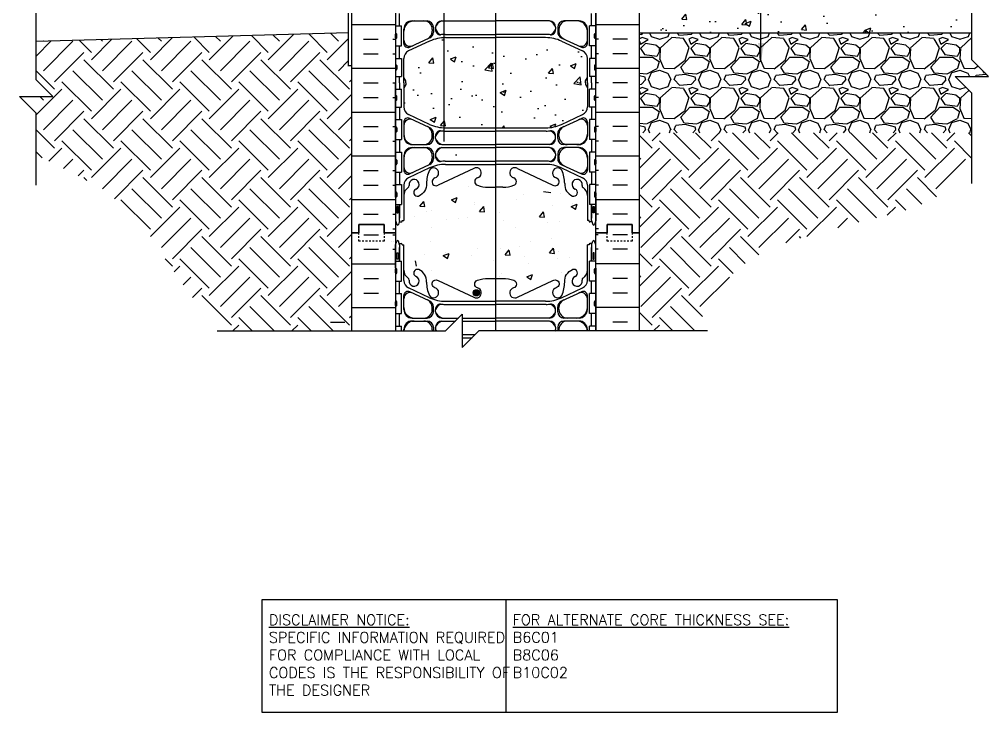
# Model space of a CAD drawing. Header units: inches. Extents: x 329.5 to 387.6, y 121.6 to 196.4.
# Drawn here: x 329.5 to 387.6, y 121.6 to 163.2 of the extents above; entities that cross this region are included whole.
import ezdxf

# ---------------------------------------------------------------- set-up
doc = ezdxf.new("R2010")
doc.units = ezdxf.units.IN
doc.header["$LTSCALE"] = 0.5
doc.header["$MEASUREMENT"] = 0
doc.linetypes.add('DASHED2', pattern=[0.375, 0.25, -0.125])
for name, color, linetype in [('HATCH', 12, 'Continuous'), ('line25', 2, 'Continuous'), ('LINE3', 3, 'Continuous'), ('LINE50', 5, 'Continuous'), ('LINE9', 9, 'Continuous'), ('TBK_LINE65', 3, 'Continuous'), ('TEXT', 4, 'Continuous'), ('Web_Edge', 9, 'Continuous')]:
    doc.layers.add(name, color=color, linetype=linetype)
doc.styles.add('DIM', font='romans.shx', dxfattribs={"width": 0.7})
doc.styles.get("Standard").update_dxf_attribs({"font": 'romans.shx', "height": 1.125})
doc.dimstyles.new('ext_12', dxfattribs={"dimscale": 12, "dimtxt": 0.09375, "dimasz": 0.09375, "dimexe": 0.09375, "dimexo": 0.0625, "dimgap": 0.0625, "dimtad": 1, "dimdec": 1, "dimzin": 3, "dimdsep": 46, "dimlunit": 4, "dimtxsty": 'DIM', "dimcen": 0.09, "dimdle": 0.09375, "dimclrt": 4, "dimadec": 0, "dimazin": 0, "dimtfac": 1, "dimtdec": 1, "dimtmove": 2, "dimatfit": 3, "dimfxl": 0, "dimfrac": 2, "dimtolj": 1, "dimtzin": 0, "dimarcsym": 0})

msp = doc.modelspace()

# ---------------------------------------------------------------- hatches: boundary and pattern name
at = {"layer": 'HATCH'}
h = msp.add_hatch(dxfattribs=at)
h.set_pattern_fill('INSUL', color=256, scale=7, style=0)
h.set_pattern_definition([(0, (-2574.151, -246.6145), (0, 2.625), []), (0, (-2574.151, -245.7395), (0, 2.625), [0.875, -0.875]), (0, (-2574.151, -244.8645), (0, 2.625), [0.875, -0.875])])
h.paths.add_polyline_path([(349.386, 150.395), (349.823, 150.395), (349.823, 150.895), (351.323, 150.895), (351.323, 150.395), (352.011, 150.395), (352.011, 168.395), (351.323, 168.395), (351.323, 168.895), (349.823, 168.895), (349.823, 168.395), (349.386, 168.395)])
h = msp.add_hatch(dxfattribs=at)
h.set_pattern_fill('INSUL', color=256, scale=7, style=0)
h.set_pattern_definition([(180, (3290.1722, -246.6145), (0, 2.625), []), (180, (3290.1722, -245.7395), (0, 2.625), [0.875, -0.875]), (180, (3290.1722, -244.8645), (0, 2.625), [0.875, -0.875])])
h.paths.add_polyline_path([(366.636, 150.395), (366.198, 150.395), (366.198, 150.895), (364.698, 150.895), (364.698, 150.395), (364.011, 150.395), (364.011, 168.395), (364.698, 168.395), (364.698, 168.895), (366.198, 168.895), (366.198, 168.395), (366.636, 168.395)])
h = msp.add_hatch(dxfattribs=at)
h.set_pattern_fill('AR-CONC', color=256, scale=0.5, style=0)
h.set_pattern_definition([(50, (211.8267, 21.5643), (3.5863, -0.31376), [0.375, -4.125]), (355, (211.8267, 21.5643), (-0.693757, 3.76096), [0.3, -3.3]), (100.4514, (212.1256, 21.5382), (2.892547, 3.4472), [0.3187, -3.50571]), (46.1842, (211.8267, 22.5643), (5.336205, -0.827595), [0.5625, -6.1875]), (96.6356, (212.2714, 22.4954), (4.67331, 4.87059), [0.47805, -5.25856]), (351.1842, (211.827, 22.5643), (4.67331, 4.87059), [0.45, -4.95]), (21, (212.3267, 22.3143), (2.984535, -2.013094), [0.375, -4.125]), (326, (212.3267, 22.3143), (1.216577, 3.62575), [0.3, -3.3]), (71.4514, (212.5754, 22.1466), (4.201113, 1.61265), [0.3187, -3.50571]), (37.5, (211.8267, 21.5643), (0.060799, 1.664469), [0, -3.26, 0, -3.35, 0, -3.3125]), (7.5, (211.8267, 21.5643), (1.315348, 1.972059), [0, -1.91, 0, -3.185, 0, -1.2625]), (327.5, (210.7117, 21.5643), (2.669112, -0.112774), [0, -1.25, 0, -3.9, 0, -5.175]), (317.5, (210.2117, 21.5643), (2.91593, 0.500525), [0, -1.625, 0, -2.59, 0, -3.675])])
h.paths.add_polyline_path([(386.564, 162.395), (386.564, 166.395), (366.636, 166.395), (366.636, 162.395)])
h = msp.add_hatch(dxfattribs=at)
h.set_pattern_fill('AR-CONC', color=256, scale=0.5, style=0)
h.set_pattern_definition([(50, (98.339, 2.1695), (3.5863, -0.31376), [0.375, -4.125]), (355, (98.339, 2.1695), (-0.693757, 3.76096), [0.3, -3.3]), (100.4514, (98.638, 2.1433), (2.892547, 3.447198), [0.3187, -3.50571]), (46.1842, (98.339, 3.1695), (5.336205, -0.827595), [0.5625, -6.1875]), (96.6356, (98.7837, 3.1005), (4.67331, 4.87059), [0.47805, -5.258565]), (351.1842, (98.339, 3.1695), (4.67331, 4.87059), [0.45, -4.95]), (21, (98.839, 2.9195), (2.984535, -2.013094), [0.375, -4.125]), (326, (98.839, 2.9195), (1.216577, 3.62575), [0.3, -3.3]), (71.4514, (99.0877, 2.7517), (4.201113, 1.612652), [0.3187, -3.50571]), (37.5, (98.339, 2.1695), (0.0607993, 1.664469), [0, -3.26, 0, -3.35, 0, -3.3125]), (7.5, (98.339, 2.1695), (1.315348, 1.972059), [0, -1.91, 0, -3.185, 0, -1.2625]), (327.5, (97.224, 2.1695), (2.669112, -0.1127744), [0, -1.25, 0, -3.9, 0, -5.175]), (317.5, (96.724, 2.1695), (2.91593, 0.500525), [0, -1.625, 0, -2.59, 0, -3.675])])
h.paths.add_polyline_path([(356.993, 162.833, -0.024118), (356.63, 162.851), (356.63, 159.469, -0.318899), (356.79, 159.412, -0.302182), (356.993, 159.491)])
h = msp.add_hatch(dxfattribs=at)
h.set_pattern_fill('AR-CONC', color=256, scale=0.5, style=0)
h.set_pattern_definition([(50, (65.689, -36.2002), (3.5863, -0.31376), [0.375, -4.125]), (355, (65.689, -36.2002), (-0.693757, 3.76096), [0.3, -3.3]), (100.4514, (65.9877, -36.2263), (2.892547, 3.447198), [0.3187, -3.50571]), (46.1842, (65.689, -35.2), (5.336205, -0.827595), [0.5625, -6.1875]), (96.6356, (66.1335, -35.269), (4.67331, 4.87059), [0.47805, -5.258565]), (351.1842, (65.689, -35.2), (4.67331, 4.87059), [0.45, -4.95]), (21, (66.189, -35.4502), (2.984535, -2.013094), [0.375, -4.125]), (326, (66.189, -35.4502), (1.216577, 3.62575), [0.3, -3.3]), (71.4514, (66.4376, -35.618), (4.201113, 1.612652), [0.3187, -3.50571]), (37.5, (65.6889, -36.2002), (0.0607993, 1.6644693), [0, -3.26, 0, -3.35, 0, -3.3125]), (7.5, (65.6889, -36.2002), (1.315348, 1.972059), [0, -1.91, 0, -3.185, 0, -1.2625]), (327.5, (64.5739, -36.2002), (2.669112, -0.1127744), [0, -1.25, 0, -3.9, 0, -5.175]), (317.5, (64.0739, -36.2002), (2.915931, 0.500525), [0, -1.625, 0, -2.59, 0, -3.675])])
h.paths.add_polyline_path([(361.011, 156.688, 0.109869), (361.964, 156.9), (363.223, 157.489, 0.291097), (363.511, 157.942), (363.511, 159.083), (363.391, 159.283), (363.391, 159.395), (363.391, 159.507), (363.511, 159.707), (363.511, 160.848, 0.291097), (363.223, 161.301), (361.964, 161.89, 0.109869), (361.011, 162.102), (358.011, 162.102), (355.011, 162.102, 0.109869), (354.057, 161.89), (352.799, 161.301, 0.291097), (352.511, 160.848), (352.511, 159.707), (352.631, 159.507), (352.631, 159.395), (352.631, 159.283), (352.511, 159.083), (352.511, 157.942, 0.291097), (352.799, 157.489), (354.057, 156.9, 0.109869), (355.011, 156.688), (358.011, 156.688)])
h = msp.add_hatch(dxfattribs=at)
h.set_pattern_fill('GRAVEL', color=256, scale=3, style=0)
h.set_pattern_definition([(228.0128, (213.98672, 24.56434), (-23.9999947, -27.00000402), [0.403608, -39.957264]), (184.9697, (213.71672, 24.26434), (36.000003155, 2.99997392), [0.692604, -68.567775]), (132.5104, (213.02672, 24.20434), (29.99997216, -33.00002602), [0.488364, -48.348096]), (267.2737, (211.85672, 23.45434), (2.99998805, 60.000000885), [0.630714, -62.440674]), (292.8337, (211.82672, 22.82434), (-15.00002972, 35.99998924), [0.618465, -61.22812]), (357.2737, (212.06672, 22.25434), (-60.000000885, 2.99998805), [0.630714, -62.440674]), (37.6942, (212.69672, 22.22434), (-39.000022037, -29.999971215), [0.834087, -82.574547]), (72.2553, (213.35672, 22.73434), (21.00003229, 65.999988694), [0.787464, -77.958963]), (121.4296, (213.59672, 23.48434), (-24.0000247, 38.99998511), [0.63285, -62.65222]), (175.2364, (213.26672, 24.02434), (33.00000284, -2.9999746), [0.722496, -35.40229]), (222.3974, (212.54672, 24.08434), (-36.000022053, -32.999976246), [0.934344, -92.500125]), (138.8141, (214.82672, 23.42434), (-21.00000884, 17.99999194), [0.318903, -31.571532]), (171.4692, (214.58672, 23.63434), (38.99999485, -6.00002373), [0.60671, -60.064533]), (225, (213.9867, 23.7243), (-3e-16, -3), [0.424263, -3.818376]), (203.1986, (213.77672, 24.08434), (14.9999992, 6.000004), [0.228474, -22.618845]), (291.8014, (213.5667, 23.99434), (-2.9999997, 9.0000008), [0.32311, -15.832386]), (30.9638, (213.6867, 23.69434), (8.9999941, 6.0000075), [0.524787, -16.96807]), (161.5651, (214.1367, 23.9643), (6.0000013, -2.9999952), [0.379473, -9.10736]), (16.3895, (211.82672, 23.99434), (30.0000066, 8.99997813), [0.5316, -52.628535]), (70.3462, (212.33672, 24.14434), (-11.99998574, -33.0000064), [0.445983, -44.152224]), (293.1986, (214.13672, 24.56434), (-6.000004, 14.9999992), [0.456945, -22.390374]), (343.6105, (214.31672, 24.14434), (-30.0000066, 8.99997813), [0.5316, -52.628535]), (339.444, (211.82672, 22.13434), (-15.00000553, 5.999988), [0.51264, -25.119372]), (294.7751, (212.30672, 21.95434), (-14.99997657, 33.00001027), [0.429534, -42.52393]), (66.8014, (214.16672, 21.56434), (6.000004, 14.9999992), [0.456945, -22.390374]), (17.354, (214.34672, 21.98434), (-39.00000606, -11.9999835), [0.502893, -49.786272]), (69.444, (212.69672, 21.56434), (-5.999988, -15.00000553), [0.25632, -25.375692]), (101.3099, (213.9867, 21.56434), (-2.9999929, 12.0000023), [0.15297, -15.144087]), (165.9638, (213.9567, 21.71434), (9.0000016, -2.9999942), [0.618465, -11.75085]), (186.009, (213.35672, 21.86434), (29.99999925, 2.99999795), [0.57315, -56.74177]), (303.6901, (213.6867, 23.4243), (-3.000004, 5.9999987), [0.432666, -10.383987]), (353.1572, (213.92672, 23.06434), (50.999998096, -6.000023994), [0.755382, -74.78269]), (60.9454, (214.67672, 22.97434), (-12.0000001, -21.00000115), [0.308868, -30.578022]), (90, (214.8267, 23.2443), (-3, 3), [0.18, -2.82]), (120.2564, (213.29672, 21.95434), (11.99998466, -21.00000737), [0.416772, -41.26056]), (48.0128, (213.08672, 22.31434), (23.9999947, 27.00000402), [0.807216, -39.553656]), (0, (213.6267, 22.9143), (3, 3), [0.78, -2.22]), (325.3048, (214.40672, 22.91434), (-29.99998278, 21.00002583), [0.474342, -46.959822]), (254.0546, (214.79672, 22.64434), (-2.9999997, -12.0000004), [0.436806, -21.403524]), (207.646, (214.67672, 22.22434), (-56.99998742, -30.00002314), [0.711195, -70.408422]), (175.4261, (214.04672, 21.89434), (-39.000001675, 2.999984403), [0.752397, -74.487222])])
h.paths.add_polyline_path([(386.564, 156.395), (386.564, 158.779), (385.564, 159.779), (387.564, 159.779), (386.564, 160.779), (386.564, 162.395), (366.636, 162.395), (366.636, 156.395)])
h = msp.add_hatch(dxfattribs=at)
h.set_pattern_fill('AR-CONC', color=256, scale=0.5, style=0)
h.set_pattern_definition([(50, (225.833, 21.4807), (3.5863, -0.31376), [0.375, -4.125]), (355, (225.833, 21.4807), (-0.69376, 3.76096), [0.3, -3.3]), (100.4514, (226.132, 21.4545), (2.89255, 3.4472), [0.3187, -3.50571]), (46.1842, (225.833, 22.4807), (5.3362, -0.8276), [0.5625, -6.1875]), (96.6356, (226.2777, 22.4117), (4.67331, 4.87059), [0.47805, -5.25856]), (351.1842, (225.833, 22.4807), (4.67331, 4.8706), [0.45, -4.95]), (21, (226.333, 22.2307), (2.984535, -2.013094), [0.375, -4.125]), (326, (226.333, 22.2307), (1.21658, 3.62575), [0.3, -3.3]), (71.4514, (226.5817, 22.063), (4.20111, 1.61265), [0.3187, -3.50571]), (37.5, (225.833, 21.4807), (0.060799, 1.664469), [0, -3.26, 0, -3.35, 0, -3.3125]), (7.5, (225.833, 21.4807), (1.315348, 1.972059), [0, -1.91, 0, -3.185, 0, -1.2625]), (327.5, (224.718, 21.4807), (2.669112, -0.112774), [0, -1.25, 0, -3.9, 0, -5.175]), (317.5, (224.218, 21.4807), (2.91593, 0.500525), [0, -1.625, 0, -2.59, 0, -3.675])])
h.paths.add_polyline_path([(356.312, 155.303), (355.35, 155.093, 0.897292), (355.4, 154.639), (356.312, 154.639)])
at = {"layer": 'LINE3'}
for points in [[(357.04, 146.795, 1), (356.665, 146.795, 1)], [(356.665, 146.795, 1), (357.04, 146.795, 1)]]:
    msp.add_hatch(color=256, dxfattribs=at).paths.add_polyline_path(points)

# ---------------------------------------------------------------- linework, layer by layer
at = {"layer": 'HATCH'}
for p, q in [((337.316, 160.776), (338.64, 162.1)), ((340.851, 161.218), (339.934, 162.136)), ((340.851, 160.776), (342.275, 162.2)), ((341.514, 161.881), (341.224, 162.171)), ((344.387, 161.218), (343.375, 162.23)), ((344.387, 160.776), (345.91, 162.3)), ((345.05, 161.881), (344.665, 162.265)), ((347.922, 161.218), (346.816, 162.324)), ((348.585, 161.881), (348.106, 162.36)), ((330.466, 160.997), (331.369, 161.9)), ((330.907, 161.881), (330.901, 161.888)), ((330.907, 160.113), (332.675, 161.881)), ((333.78, 161.218), (333.051, 161.947)), ((333.78, 160.776), (335.004, 162)), ((334.443, 161.881), (334.342, 161.982)), ((334.443, 160.113), (336.211, 161.881)), ((337.316, 161.218), (336.493, 162.041)), ((337.979, 161.881), (337.783, 162.076)), ((337.979, 160.113), (339.746, 161.881)), ((341.514, 160.113), (343.282, 161.881)), ((345.05, 160.113), (346.817, 161.881)), ((347.922, 160.776), (349.198, 162.052)), ((331.57, 159.45), (333.338, 161.218)), ((335.106, 159.45), (336.874, 161.218)), ((338.641, 159.45), (340.409, 161.218)), ((342.177, 159.45), (343.945, 161.218)), ((345.713, 159.45), (347.48, 161.218)), ((335.106, 159.008), (333.338, 160.776)), ((338.641, 159.008), (336.874, 160.776)), ((342.177, 159.008), (340.409, 160.776)), ((345.713, 159.008), (343.945, 160.776)), ((349.248, 159.008), (347.48, 160.776)), ((348.585, 160.113), (349.198, 160.726)), ((331.57, 159.008), (330.466, 160.113)), ((334.443, 158.345), (332.675, 160.113)), ((337.979, 158.345), (336.211, 160.113)), ((341.514, 158.345), (339.746, 160.113)), ((345.05, 158.345), (343.282, 160.113)), ((348.585, 158.345), (346.817, 160.113)), ((333.78, 157.682), (332.012, 159.45)), ((337.316, 157.682), (335.548, 159.45)), ((340.851, 157.682), (339.083, 159.45)), ((344.387, 157.682), (342.619, 159.45)), ((347.922, 157.682), (346.154, 159.45)), ((349.248, 159.45), (349.386, 159.588)), ((330.466, 157.462), (332.012, 159.008)), ((333.78, 157.24), (335.548, 159.008)), ((337.316, 157.24), (339.083, 159.008)), ((340.851, 157.24), (342.619, 159.008)), ((344.387, 157.24), (346.154, 159.008)), ((347.922, 157.24), (349.386, 158.704)), ((330.907, 158.345), (330.689, 158.564)), ((330.907, 156.578), (332.675, 158.345)), ((334.443, 156.578), (336.211, 158.345)), ((337.979, 156.578), (339.746, 158.345)), ((341.514, 156.578), (343.282, 158.345)), ((345.05, 156.578), (346.817, 158.345)), ((331.57, 155.915), (333.338, 157.682)), ((335.106, 155.915), (336.874, 157.682)), ((338.641, 155.915), (340.409, 157.682)), ((342.177, 155.915), (343.945, 157.682)), ((345.713, 155.915), (347.48, 157.682)), ((335.106, 155.473), (333.338, 157.24)), ((338.641, 155.473), (336.874, 157.24)), ((342.177, 155.473), (340.409, 157.24)), ((345.713, 155.473), (343.945, 157.24)), ((349.248, 155.473), (347.48, 157.24)), ((348.585, 156.578), (349.386, 157.378)), ((331.57, 155.473), (330.466, 156.577)), ((334.443, 154.81), (332.675, 156.578)), ((337.979, 154.81), (336.211, 156.578)), ((341.514, 154.81), (339.746, 156.578)), ((345.05, 154.81), (343.282, 156.578)), ((348.585, 154.81), (346.817, 156.578)), ((367.39, 155.915), (367.871, 156.395)), ((370.263, 154.81), (368.678, 156.395)), ((370.926, 155.473), (370.003, 156.395)), ((370.926, 155.915), (371.406, 156.395)), ((373.798, 154.81), (372.213, 156.395)), ((374.461, 155.473), (373.539, 156.395)), ((374.461, 155.915), (374.942, 156.395)), ((377.334, 154.81), (375.749, 156.395)), ((377.997, 155.473), (377.075, 156.395)), ((377.997, 155.915), (378.477, 156.395)), ((380.869, 154.81), (379.284, 156.395)), ((381.532, 155.473), (380.61, 156.395)), ((381.532, 155.915), (382.013, 156.395)), ((384.405, 154.81), (382.82, 156.395)), ((385.068, 155.473), (384.146, 156.395)), ((385.068, 155.915), (385.548, 156.395)), ((386.564, 156.186), (386.355, 156.395)), ((333.78, 154.147), (332.012, 155.915)), ((337.316, 154.147), (335.548, 155.915)), ((340.851, 154.147), (339.083, 155.915)), ((344.387, 154.147), (342.619, 155.915)), ((347.922, 154.147), (346.154, 155.915)), ((349.248, 155.915), (349.386, 156.052)), ((367.39, 155.473), (366.636, 156.227)), ((369.6, 154.147), (367.832, 155.915)), ((373.135, 154.147), (371.368, 155.915)), ((376.671, 154.147), (374.903, 155.915)), ((380.207, 154.147), (378.439, 155.915)), ((383.742, 154.147), (381.974, 155.915)), ((386.564, 154.86), (385.51, 155.915)), ((330.828, 154.889), (330.466, 155.251)), ((331.223, 154.683), (332.012, 155.473)), ((333.78, 153.705), (335.548, 155.473)), ((337.316, 153.705), (339.083, 155.473)), ((340.851, 153.705), (342.619, 155.473)), ((344.387, 153.705), (346.154, 155.473)), ((347.922, 153.705), (349.386, 155.168)), ((366.636, 154.276), (367.832, 155.473)), ((369.6, 153.705), (371.368, 155.473)), ((373.135, 153.705), (374.903, 155.473)), ((376.671, 153.705), (378.439, 155.473)), ((380.207, 153.705), (381.974, 155.473)), ((383.742, 153.705), (385.51, 155.473)), ((332.11, 154.244), (332.675, 154.81)), ((334.443, 153.042), (336.211, 154.81)), ((337.979, 153.042), (339.746, 154.81)), ((341.514, 153.042), (343.282, 154.81)), ((345.05, 153.042), (346.817, 154.81)), ((366.727, 154.81), (366.636, 154.901)), ((366.727, 153.042), (368.495, 154.81)), ((370.263, 153.042), (372.031, 154.81)), ((373.798, 153.042), (375.566, 154.81)), ((377.334, 153.042), (379.102, 154.81)), ((380.869, 153.042), (382.637, 154.81)), ((384.405, 153.042), (386.173, 154.81)), ((332.996, 153.805), (333.338, 154.147)), ((335.17, 152.443), (336.874, 154.147)), ((338.641, 152.379), (340.409, 154.147)), ((342.177, 152.379), (343.945, 154.147)), ((345.713, 152.379), (347.48, 154.147)), ((367.39, 152.379), (369.158, 154.147)), ((370.926, 152.379), (372.694, 154.147)), ((374.461, 152.379), (376.229, 154.147)), ((377.997, 152.379), (379.765, 154.147)), ((381.532, 152.379), (383.3, 154.147)), ((333.506, 153.537), (333.338, 153.705)), ((338.641, 151.937), (336.874, 153.705)), ((342.177, 151.937), (340.409, 153.705)), ((345.713, 151.937), (343.945, 153.705)), ((349.248, 151.937), (347.48, 153.705)), ((348.585, 153.042), (349.386, 153.842)), ((370.926, 151.937), (369.158, 153.705)), ((374.461, 151.937), (372.694, 153.705)), ((377.997, 151.937), (376.229, 153.705)), ((381.532, 151.937), (379.765, 153.705)), ((384.449, 152.556), (383.3, 153.705)), ((337.979, 151.274), (336.211, 153.042)), ((341.514, 151.274), (339.746, 153.042)), ((345.05, 151.274), (343.282, 153.042)), ((348.585, 151.274), (346.817, 153.042)), ((356.41, 153.149), (356.41, 153.149)), ((360.883, 152.874), (361.328, 152.805)), ((370.263, 151.274), (368.495, 153.042)), ((373.798, 151.274), (372.031, 153.042)), ((377.334, 151.274), (375.566, 153.042)), ((380.852, 151.292), (379.102, 153.042)), ((383.566, 152.113), (382.637, 153.042)), ((337.316, 150.611), (335.548, 152.379)), ((340.851, 150.611), (339.083, 152.379)), ((344.387, 150.611), (342.619, 152.379)), ((347.922, 150.611), (346.154, 152.379)), ((349.248, 152.379), (349.386, 152.517)), ((353.469, 151.99), (353.711, 152.277)), ((353.768, 151.964), (353.711, 152.277)), ((355.364, 152.372), (355.715, 152.506)), ((355.364, 152.372), (355.613, 152.204)), ((355.613, 152.204), (355.715, 152.506)), ((359.284, 152.384), (359.284, 152.384)), ((359.679, 152.704), (359.679, 152.704)), ((361.881, 152.759), (361.881, 152.759)), ((367.39, 151.937), (366.636, 152.692)), ((369.6, 150.611), (367.832, 152.379)), ((373.135, 150.611), (371.368, 152.379)), ((376.671, 150.611), (374.903, 152.379)), ((379.779, 151.039), (378.439, 152.379)), ((382.597, 151.756), (381.974, 152.379)), ((337.316, 150.169), (339.083, 151.937)), ((340.851, 150.169), (342.619, 151.937)), ((344.387, 150.169), (346.154, 151.937)), ((353.469, 151.99), (353.768, 151.964)), ((353.847, 151.703), (353.847, 151.703)), ((354.191, 151.712), (354.191, 151.712)), ((356.759, 152.064), (356.759, 152.064)), ((356.763, 152.204), (356.763, 152.204)), ((357.056, 151.676), (357.297, 151.964)), ((357.056, 151.676), (357.355, 151.65)), ((357.355, 151.65), (357.297, 151.964)), ((360.642, 151.363), (360.883, 151.65)), ((360.941, 151.336), (360.883, 151.65)), ((361.397, 152.006), (361.397, 152.006)), ((362.55, 151.971), (362.9, 152.106)), ((362.55, 151.971), (362.799, 151.804)), ((362.649, 152.171), (362.649, 152.171)), ((362.799, 151.803), (362.9, 152.106)), ((366.636, 150.741), (367.832, 151.937)), ((369.6, 150.169), (371.368, 151.937)), ((373.135, 150.169), (374.903, 151.937)), ((376.671, 150.169), (378.439, 151.937)), ((381.482, 151.444), (381.974, 151.937)), ((337.979, 149.506), (339.746, 151.274)), ((341.514, 149.506), (343.282, 151.274)), ((345.05, 149.506), (346.817, 151.274)), ((347.922, 150.169), (349.386, 151.633)), ((353.126, 151.357), (353.126, 151.357)), ((355.094, 151.177), (355.094, 151.177)), ((355.796, 151.244), (355.796, 151.244)), ((356.346, 151.341), (356.346, 151.341)), ((358.24, 151.591), (358.24, 151.591)), ((358.465, 151.131), (358.465, 151.131)), ((360.642, 151.363), (360.941, 151.337)), ((361.82, 151.095), (361.82, 151.095)), ((366.727, 151.274), (366.636, 151.366)), ((366.727, 149.506), (368.495, 151.274)), ((370.263, 149.506), (372.031, 151.274)), ((373.798, 149.506), (375.566, 151.274)), ((378.527, 150.699), (379.102, 151.274)), ((338.641, 148.844), (340.409, 150.611)), ((342.177, 148.844), (343.945, 150.611)), ((345.713, 148.844), (347.48, 150.611)), ((354.181, 150.685), (354.181, 150.685)), ((359.223, 150.72), (359.223, 150.72)), ((361.134, 151.018), (361.134, 151.018)), ((367.39, 148.844), (369.158, 150.611)), ((370.926, 148.844), (372.694, 150.611)), ((375.407, 149.789), (376.229, 150.611)), ((342.177, 148.402), (340.409, 150.169)), ((345.713, 148.402), (343.945, 150.169)), ((349.248, 148.402), (347.48, 150.169)), ((348.585, 149.506), (349.386, 150.307)), ((350.108, 150.281), (350.983, 150.281)), ((351.858, 150.281), (352.011, 150.281)), ((351.893, 149.9), (351.893, 149.9)), ((361.334, 150.029), (361.334, 150.029)), ((364.163, 150.281), (364.011, 150.281)), ((365.913, 150.281), (365.038, 150.281)), ((370.926, 148.402), (369.158, 150.169)), ((373.79, 149.072), (372.694, 150.169)), ((376.314, 150.084), (376.229, 150.169)), ((341.514, 147.739), (339.746, 149.506)), ((345.05, 147.739), (343.282, 149.506)), ((348.585, 147.739), (346.817, 149.506)), ((350.108, 149.406), (350.983, 149.406)), ((351.758, 149.848), (351.758, 149.848)), ((351.858, 149.406), (352.011, 149.406)), ((352.001, 149.894), (352.001, 149.894)), ((354.131, 149.878), (354.131, 149.878)), ((356.924, 149.448), (356.924, 149.448)), ((358.291, 149.465), (358.291, 149.465)), ((358.588, 149.077), (358.829, 149.365)), ((358.887, 149.051), (358.829, 149.364)), ((359.473, 149.551), (359.473, 149.551)), ((360.082, 149.864), (360.082, 149.864)), ((361.245, 149.187), (361.486, 149.475)), ((361.544, 149.161), (361.486, 149.475)), ((364.163, 149.406), (364.011, 149.406)), ((365.913, 149.406), (365.038, 149.406)), ((370.263, 147.739), (368.495, 149.506)), ((372.977, 148.561), (372.031, 149.506)), ((338.641, 148.402), (338.214, 148.829)), ((340.851, 147.076), (339.083, 148.844)), ((344.387, 147.076), (342.619, 148.844)), ((347.922, 147.076), (346.154, 148.844)), ((349.248, 148.844), (349.386, 148.981)), ((353.72, 149.065), (353.72, 149.065)), ((354.873, 149.03), (355.223, 149.164)), ((354.873, 149.03), (355.122, 148.862)), ((355.031, 149.199), (355.031, 149.199)), ((355.122, 148.862), (355.223, 149.164)), ((356.557, 149.05), (356.557, 149.05)), ((357.878, 148.742), (357.878, 148.742)), ((358.588, 149.077), (358.887, 149.051)), ((359.772, 148.991), (359.772, 148.991)), ((361.245, 149.187), (361.544, 149.161)), ((361.737, 148.843), (361.737, 148.843)), ((361.759, 149.26), (361.759, 149.26)), ((362.423, 148.919), (362.423, 148.919)), ((367.39, 148.402), (366.636, 149.156)), ((369.6, 147.076), (367.832, 148.844)), ((372.251, 147.96), (371.368, 148.844)), ((338.737, 148.055), (339.083, 148.402)), ((340.851, 146.634), (342.619, 148.402)), ((344.387, 146.634), (346.154, 148.402)), ((349.386, 148.531), (352.011, 148.531)), ((353.264, 148.395), (353.206, 148.708)), ((354.143, 148.153), (354.143, 148.153)), ((359.997, 148.532), (359.997, 148.532)), ((362.791, 148.172), (362.791, 148.172)), ((366.636, 148.531), (364.011, 148.531)), ((366.636, 147.205), (367.832, 148.402)), ((369.6, 146.634), (371.368, 148.402)), ((339.278, 147.271), (339.746, 147.739)), ((341.514, 145.971), (343.282, 147.739)), ((345.05, 145.971), (346.817, 147.739)), ((347.922, 146.634), (349.386, 148.097)), ((350.108, 147.656), (350.983, 147.656)), ((358.23, 147.801), (358.23, 147.801)), ((358.382, 147.973), (358.382, 147.973)), ((359.881, 147.759), (360.231, 147.894)), ((359.881, 147.759), (360.13, 147.592)), ((360.13, 147.592), (360.231, 147.894)), ((361.937, 148.024), (361.937, 148.024)), ((365.913, 147.656), (365.038, 147.656)), ((366.727, 147.739), (366.636, 147.83)), ((366.727, 145.971), (368.495, 147.739)), ((370.263, 145.971), (372.031, 147.739)), ((339.841, 146.508), (340.409, 147.076)), ((342.177, 145.308), (343.945, 147.076)), ((345.713, 145.308), (347.48, 147.076)), ((367.39, 145.308), (369.158, 147.076)), ((342.177, 144.866), (340.409, 146.634)), ((345.713, 144.866), (343.945, 146.634)), ((349.248, 144.866), (347.48, 146.634)), ((348.585, 145.971), (349.386, 146.771)), ((350.108, 146.781), (350.983, 146.781)), ((365.913, 146.781), (365.038, 146.781)), ((370.419, 145.373), (369.158, 146.634)), ((344.746, 144.507), (343.282, 145.971)), ((348.282, 144.507), (346.817, 145.971)), ((349.386, 145.906), (352.011, 145.906)), ((366.636, 145.906), (364.011, 145.906)), ((369.96, 144.507), (368.495, 145.971)), ((343.42, 144.507), (342.619, 145.308)), ((346.956, 144.507), (346.154, 145.308)), ((349.248, 145.308), (349.386, 145.446)), ((367.39, 144.866), (366.636, 145.621)), ((368.634, 144.507), (367.832, 145.308)), ((342.259, 144.507), (342.619, 144.866)), ((345.795, 144.507), (346.154, 144.866)), ((348.108, 145.031), (348.983, 145.031)), ((365.913, 145.031), (365.038, 145.031)), ((367.473, 144.507), (367.832, 144.866)), ((349.33, 144.507), (349.386, 144.562))]:
    msp.add_line(p, q, dxfattribs=at)
at = {"layer": 'line25'}
for p, q in [((352.011, 168.395), (352.011, 150.395)), ((364.011, 150.395), (364.011, 168.395)), ((352.011, 162.8), (352.376, 162.8)), ((352.376, 161.6), (352.376, 162.8)), ((364.011, 162.8), (363.646, 162.8)), ((363.646, 161.6), (363.646, 162.8)), ((352.011, 162.09), (352.011, 162.31)), ((352.011, 162.255), (352.011, 162.255)), ((352.011, 162.145), (352.011, 162.145)), ((352.051, 162.35), (352.051, 162.35)), ((352.091, 162.09), (352.091, 162.31)), ((363.931, 162.09), (363.931, 162.31)), ((363.971, 162.35), (363.971, 162.35)), ((364.011, 162.09), (364.011, 162.31)), ((364.011, 162.255), (364.011, 162.255)), ((364.011, 162.145), (364.011, 162.145)), ((352.011, 161.6), (352.376, 161.6)), ((352.051, 162.05), (352.051, 162.05)), ((364.011, 161.6), (363.646, 161.6)), ((363.971, 162.05), (363.971, 162.05)), ((352.011, 160.85), (352.376, 160.85)), ((352.011, 160.42), (352.011, 160.2)), ((352.011, 160.365), (352.011, 160.365)), ((352.051, 160.46), (352.051, 160.46)), ((352.091, 160.42), (352.091, 160.2)), ((352.376, 160.85), (352.376, 159.77)), ((364.011, 160.85), (363.646, 160.85)), ((363.646, 160.85), (363.646, 159.77)), ((363.931, 160.42), (363.931, 160.2)), ((363.971, 160.46), (363.971, 160.46)), ((364.011, 160.42), (364.011, 160.2)), ((364.011, 160.365), (364.011, 160.365)), ((352.011, 160.255), (352.011, 160.255)), ((352.051, 160.16), (352.051, 160.16)), ((363.971, 160.16), (363.971, 160.16)), ((364.011, 160.255), (364.011, 160.255)), ((352.011, 159.77), (352.376, 159.77)), ((364.011, 159.77), (363.646, 159.77)), ((352.011, 159.02), (352.376, 159.02)), ((352.051, 158.63), (352.051, 158.63)), ((352.376, 157.94), (352.376, 159.02)), ((364.011, 159.02), (363.646, 159.02)), ((363.646, 157.94), (363.646, 159.02)), ((363.971, 158.63), (363.971, 158.63)), ((352.011, 158.37), (352.011, 158.59)), ((352.011, 158.535), (352.011, 158.535)), ((352.011, 158.425), (352.011, 158.425)), ((352.051, 158.33), (352.051, 158.33)), ((352.091, 158.37), (352.091, 158.59)), ((363.931, 158.37), (363.931, 158.59)), ((363.971, 158.33), (363.971, 158.33)), ((364.011, 158.37), (364.011, 158.59)), ((364.011, 158.535), (364.011, 158.535)), ((364.011, 158.425), (364.011, 158.425)), ((352.011, 157.94), (352.376, 157.94)), ((364.011, 157.94), (363.646, 157.94)), ((352.011, 157.19), (352.376, 157.19)), ((352.376, 157.19), (352.376, 155.99)), ((364.011, 157.19), (363.646, 157.19)), ((363.646, 157.19), (363.646, 155.99)), ((352.011, 156.7), (352.011, 156.48)), ((352.011, 156.645), (352.011, 156.645)), ((352.011, 156.535), (352.011, 156.535)), ((352.051, 156.74), (352.051, 156.74)), ((352.051, 156.44), (352.051, 156.44)), ((352.091, 156.7), (352.091, 156.48)), ((363.931, 156.7), (363.931, 156.48)), ((363.971, 156.74), (363.971, 156.74)), ((363.971, 156.44), (363.971, 156.44)), ((364.011, 156.7), (364.011, 156.48)), ((364.011, 156.645), (364.011, 156.645)), ((364.011, 156.535), (364.011, 156.535)), ((352.011, 155.99), (352.376, 155.99)), ((364.011, 155.99), (363.646, 155.99)), ((352.011, 155.24), (352.376, 155.24)), ((352.376, 155.24), (352.376, 154.04)), ((364.011, 155.24), (363.646, 155.24)), ((363.646, 155.24), (363.646, 154.04)), ((352.011, 154.75), (352.011, 154.53)), ((352.011, 154.695), (352.011, 154.695)), ((352.011, 154.585), (352.011, 154.585)), ((352.091, 154.75), (352.091, 154.53)), ((363.931, 154.75), (363.931, 154.53)), ((364.011, 154.75), (364.011, 154.53)), ((364.011, 154.695), (364.011, 154.695)), ((364.011, 154.585), (364.011, 154.585)), ((352.011, 154.04), (352.376, 154.04)), ((352.051, 154.49), (352.051, 154.49)), ((364.011, 154.04), (363.646, 154.04)), ((363.971, 154.49), (363.971, 154.49)), ((352.011, 153.29), (352.376, 153.29)), ((352.011, 152.8), (352.011, 152.58)), ((352.051, 152.84), (352.051, 152.84)), ((352.091, 152.8), (352.091, 152.58)), ((352.376, 153.29), (352.376, 152.09)), ((364.011, 153.29), (363.646, 153.29)), ((363.646, 153.29), (363.646, 152.09)), ((363.931, 152.8), (363.931, 152.58)), ((363.971, 152.84), (363.971, 152.84)), ((364.011, 152.8), (364.011, 152.58)), ((352.011, 152.745), (352.011, 152.745)), ((352.011, 152.635), (352.011, 152.635)), ((352.051, 152.54), (352.051, 152.54)), ((363.971, 152.54), (363.971, 152.54)), ((364.011, 152.745), (364.011, 152.745)), ((364.011, 152.635), (364.011, 152.635)), ((352.011, 152.09), (352.376, 152.09)), ((364.011, 152.09), (363.646, 152.09)), ((352.011, 150.395), (352.011, 144.507)), ((364.011, 144.507), (364.011, 150.395)), ((352.011, 148.7), (352.376, 148.7)), ((352.011, 147.99), (352.011, 148.21)), ((352.011, 148.155), (352.011, 148.155)), ((352.051, 148.25), (352.051, 148.25)), ((352.091, 147.99), (352.091, 148.21)), ((352.376, 147.5), (352.376, 148.7)), ((364.011, 148.7), (363.646, 148.7)), ((363.646, 147.5), (363.646, 148.7)), ((363.931, 147.99), (363.931, 148.21)), ((363.971, 148.25), (363.971, 148.25)), ((364.011, 147.99), (364.011, 148.21)), ((364.011, 148.155), (364.011, 148.155)), ((352.011, 148.045), (352.011, 148.045)), ((352.051, 147.95), (352.051, 147.95)), ((363.971, 147.95), (363.971, 147.95)), ((364.011, 148.045), (364.011, 148.045)), ((352.011, 147.5), (352.376, 147.5)), ((364.011, 147.5), (363.646, 147.5)), ((352.011, 146.75), (352.376, 146.75)), ((352.376, 145.55), (352.376, 146.75)), ((364.011, 146.75), (363.646, 146.75)), ((363.646, 145.55), (363.646, 146.75)), ((352.011, 146.04), (352.011, 146.26)), ((352.011, 146.205), (352.011, 146.205)), ((352.011, 146.095), (352.011, 146.095)), ((352.051, 146.3), (352.051, 146.3)), ((352.051, 146), (352.051, 146)), ((352.091, 146.04), (352.091, 146.26)), ((363.931, 146.04), (363.931, 146.26)), ((363.971, 146.3), (363.971, 146.3)), ((363.971, 146), (363.971, 146)), ((364.011, 146.04), (364.011, 146.26)), ((364.011, 146.205), (364.011, 146.205)), ((364.011, 146.095), (364.011, 146.095)), ((352.011, 145.55), (352.376, 145.55)), ((364.011, 145.55), (363.646, 145.55)), ((352.011, 144.8), (352.376, 144.8)), ((352.376, 144.507), (352.376, 144.8)), ((364.011, 144.8), (363.646, 144.8)), ((363.646, 144.507), (363.646, 144.8))]:
    msp.add_line(p, q, dxfattribs=at)
for centre, start, end in [((352.051, 162.31), 90, 180), ((352.051, 162.31), 360, 90), ((363.971, 162.31), 90, 180), ((363.971, 162.31), 0, 90), ((352.051, 162.09), 180, 270), ((352.051, 162.09), 270, 0), ((363.971, 162.09), 180, 270), ((363.971, 162.09), 270, 0), ((352.051, 160.42), 90, 180), ((352.051, 160.42), 0, 90), ((363.971, 160.42), 90, 180), ((363.971, 160.42), 360, 90), ((352.051, 160.2), 180, 270), ((352.051, 160.2), 270, 0), ((363.971, 160.2), 180, 270), ((363.971, 160.2), 270, 0), ((352.051, 158.59), 90, 180), ((352.051, 158.59), 360, 90), ((363.971, 158.59), 90, 180), ((363.971, 158.59), 0, 90), ((352.051, 158.37), 180, 270), ((352.051, 158.37), 270, 0), ((363.971, 158.37), 180, 270), ((363.971, 158.37), 270, 0), ((352.051, 156.7), 90, 180), ((352.051, 156.48), 180, 270), ((352.051, 156.7), 0, 90), ((352.051, 156.48), 270, 0), ((363.971, 156.7), 90, 180), ((363.971, 156.48), 180, 270), ((363.971, 156.7), 360, 90), ((363.971, 156.48), 270, 0), ((352.051, 154.75), 90, 180), ((352.051, 154.75), 0, 90), ((363.971, 154.75), 90, 180), ((363.971, 154.75), 360, 90), ((352.051, 154.53), 180, 270), ((352.051, 154.53), 270, 0), ((363.971, 154.53), 180, 270), ((363.971, 154.53), 270, 0), ((352.051, 152.8), 90, 180), ((352.051, 152.8), 0, 90), ((363.971, 152.8), 90, 180), ((363.971, 152.8), 360, 90), ((352.051, 152.58), 180, 270), ((352.051, 152.58), 270, 0), ((363.971, 152.58), 180, 270), ((363.971, 152.58), 270, 0), ((352.051, 148.21), 90, 180), ((352.051, 148.21), 360, 90), ((363.971, 148.21), 90, 180), ((363.971, 148.21), 0, 90), ((352.051, 147.99), 180, 270), ((352.051, 147.99), 270, 0), ((363.971, 147.99), 180, 270), ((363.971, 147.99), 270, 0), ((352.051, 146.26), 90, 180), ((352.051, 146.04), 180, 270), ((352.051, 146.26), 360, 90), ((352.051, 146.04), 270, 0), ((363.971, 146.26), 90, 180), ((363.971, 146.04), 180, 270), ((363.971, 146.26), 0, 90), ((363.971, 146.04), 270, 0)]:
    msp.add_arc(centre, 0.04, start, end, dxfattribs=at)
at = {"layer": 'LINE3'}
msp.add_circle((356.853, 146.795), 0.188, dxfattribs=at)
msp.add_circle((356.853, 146.795), 0.188, dxfattribs=at)
at = {"layer": 'LINE50'}
for p, q in [((349.386, 150.395), (349.386, 168.395)), ((366.636, 150.395), (366.636, 168.395)), ((349.198, 162.39), (330.466, 161.876)), ((366.636, 162.395), (386.564, 162.395)), ((349.386, 144.507), (349.386, 150.395)), ((366.636, 144.507), (366.636, 150.395))]:
    msp.add_line(p, q, dxfattribs=at)
for points in [[(352.011, 150.395), (351.323, 150.395), (351.323, 150.895), (349.823, 150.895), (349.823, 150.395), (349.386, 150.395)], [(349.386, 150.395), (349.823, 150.395), (349.823, 150.895), (351.323, 150.895), (351.323, 150.395), (352.011, 150.395)], [(364.011, 150.395), (364.698, 150.395), (364.698, 150.895), (366.198, 150.895), (366.198, 150.395), (366.636, 150.395)], [(366.636, 150.395), (366.198, 150.395), (366.198, 150.895), (364.698, 150.895), (364.698, 150.395), (364.011, 150.395)]]:
    msp.add_lwpolyline(points, dxfattribs=at)
at = {"layer": 'LINE9'}
for p, q in [((349.198, 160.395), (349.198, 170.037)), ((349.386, 160.4), (349.198, 160.4)), ((355.011, 144.507), (356.011, 145.507)), ((356.011, 145.507), (356.011, 143.507)), ((341.314, 144.507), (355.011, 144.507)), ((356.011, 143.507), (357.011, 144.507)), ((370.707, 144.507), (357.011, 144.507))]:
    msp.add_line(p, q, dxfattribs=at)
for points in [[(386.564, 153.355), (386.564, 158.779), (385.564, 159.779), (387.564, 159.779), (386.564, 160.779), (386.564, 168.084)], [(330.466, 153.251), (330.466, 157.564), (329.466, 158.564), (331.466, 158.564), (330.466, 159.564), (330.466, 163.876)]]:
    msp.add_lwpolyline(points, dxfattribs=at)
at = {"layer": 'LINE9', "linetype": 'DASHED2', "ltscale": 0.15}
for points in [[(351.323, 150.395), (351.323, 150.395), (351.323, 149.895), (349.823, 149.895), (349.823, 150.395), (349.823, 150.395)], [(366.198, 150.395), (366.198, 150.395), (366.198, 149.895), (364.698, 149.895), (364.698, 150.395), (364.698, 150.395)]]:
    msp.add_lwpolyline(points, dxfattribs=at)
at = {"layer": 'TBK_LINE65'}
for p, q in [((354.928, 155.866), (354.928, 195.395)), ((358.011, 175.865), (358.011, 144.507))]:
    msp.add_line(p, q, dxfattribs=at)
at = {"layer": 'TEXT'}
msp.add_lwpolyline([(344.009, 128.411), (358.616, 128.411), (358.616, 121.618), (344.009, 121.618)], close=True, dxfattribs=at)
msp.add_lwpolyline([(358.616, 128.411), (378.484, 128.411), (378.484, 121.618), (358.616, 121.618)], dxfattribs=at)
at = {"layer": 'Web_Edge'}
for p, q in [((353.011, 163.106), (353.911, 163.106)), ((354.286, 162.731), (354.286, 162.434)), ((354.411, 162.731), (354.411, 162.618)), ((354.411, 162.731), (354.411, 162.606)), ((354.786, 163.106), (358.011, 163.106)), ((361.236, 163.106), (358.011, 163.106)), ((361.611, 162.731), (361.611, 162.606)), ((361.611, 162.731), (361.611, 162.618)), ((361.736, 162.731), (361.736, 162.434)), ((363.011, 163.106), (362.111, 163.106)), ((352.511, 161.758), (352.511, 162.606)), ((354.211, 162.583), (354.211, 162.606)), ((354.211, 162.583), (354.211, 162.479)), ((354.987, 162.29), (358.011, 162.29)), ((355.011, 162.102), (358.011, 162.102)), ((361.034, 162.29), (358.011, 162.29)), ((361.011, 162.102), (358.011, 162.102)), ((361.811, 162.583), (361.811, 162.606)), ((361.811, 162.583), (361.811, 162.479)), ((363.511, 161.758), (363.511, 162.606)), ((354.057, 161.89), (352.799, 161.301)), ((354.034, 162.078), (352.867, 161.532)), ((361.964, 161.89), (363.223, 161.301)), ((361.987, 162.078), (363.155, 161.532)), ((352.511, 159.395), (352.511, 160.848)), ((363.511, 159.395), (363.511, 160.848)), ((352.631, 159.507), (352.511, 159.707)), ((352.631, 159.507), (352.511, 159.707)), ((352.511, 159.395), (352.511, 157.942)), ((352.631, 159.283), (352.511, 159.083)), ((352.631, 159.283), (352.511, 159.083)), ((352.631, 159.395), (352.631, 159.507)), ((352.631, 159.395), (352.631, 159.507)), ((352.631, 159.395), (352.631, 159.283)), ((352.631, 159.395), (352.631, 159.283)), ((363.391, 159.507), (363.511, 159.707)), ((363.391, 159.507), (363.511, 159.707)), ((363.391, 159.395), (363.391, 159.507)), ((363.391, 159.395), (363.391, 159.507)), ((363.391, 159.395), (363.391, 159.283)), ((363.391, 159.395), (363.391, 159.283)), ((363.391, 159.283), (363.511, 159.083)), ((363.391, 159.283), (363.511, 159.083)), ((363.511, 159.395), (363.511, 157.942)), ((354.057, 156.9), (352.799, 157.489)), ((361.964, 156.9), (363.223, 157.489)), ((352.511, 157.032), (352.511, 156.184)), ((354.034, 156.712), (352.867, 157.258)), ((361.987, 156.712), (363.155, 157.258)), ((363.511, 157.032), (363.511, 156.184)), ((354.211, 156.207), (354.211, 156.311)), ((354.286, 156.059), (354.286, 156.356)), ((354.987, 156.5), (358.011, 156.5)), ((361.035, 156.5), (358.011, 156.5)), ((361.736, 156.059), (361.736, 156.356)), ((361.811, 156.207), (361.811, 156.311)), ((354.211, 156.207), (354.211, 156.184)), ((354.411, 156.058), (354.411, 156.184)), ((361.611, 156.058), (361.611, 156.184)), ((361.811, 156.207), (361.811, 156.184)), ((353.011, 155.684), (353.911, 155.684)), ((353.011, 155.504), (353.911, 155.504)), ((354.286, 155.129), (354.286, 154.832)), ((354.411, 155.128), (354.411, 155.003)), ((354.411, 155.128), (354.411, 155.015)), ((354.786, 155.683), (358.011, 155.683)), ((354.786, 155.503), (358.011, 155.503)), ((361.236, 155.683), (358.011, 155.683)), ((361.236, 155.503), (358.011, 155.503)), ((361.611, 155.128), (361.611, 155.015)), ((361.611, 155.128), (361.611, 155.003)), ((361.736, 155.129), (361.736, 154.832)), ((363.011, 155.684), (362.111, 155.684)), ((363.011, 155.504), (362.111, 155.504)), ((352.511, 155.004), (352.511, 154.155)), ((354.211, 154.98), (354.211, 155.004)), ((354.211, 154.98), (354.211, 154.876)), ((354.987, 154.687), (358.011, 154.687)), ((361.034, 154.687), (358.011, 154.687)), ((361.811, 154.98), (361.811, 155.004)), ((361.811, 154.98), (361.811, 154.876)), ((363.511, 155.004), (363.511, 154.155)), ((354.057, 154.287), (352.799, 153.699)), ((354.033, 154.475), (352.867, 153.929)), ((356.7, 154.259), (354.573, 153.259)), ((355.011, 154.499), (358.011, 154.499)), ((361.011, 154.499), (358.011, 154.499)), ((359.321, 154.259), (361.448, 153.259)), ((361.964, 154.287), (363.223, 153.699)), ((361.988, 154.475), (363.155, 153.929)), ((352.511, 153.246), (352.511, 151.124)), ((357.571, 153.135), (358.011, 153.135)), ((358.45, 153.135), (358.011, 153.135)), ((363.511, 153.246), (363.511, 151.124)), ((352.261, 151.124), (352.261, 152.09)), ((363.761, 151.124), (363.761, 152.09)), ((352.011, 151.124), (352.086, 150.894)), ((352.261, 151.124), (352.186, 150.894)), ((352.411, 151.124), (352.511, 151.124)), ((352.411, 151.094), (352.411, 151.124)), ((352.411, 151.094), (352.411, 151.094)), ((363.611, 151.124), (363.511, 151.124)), ((363.611, 151.094), (363.611, 151.124)), ((363.611, 151.094), (363.611, 151.094)), ((363.761, 151.124), (363.836, 150.894)), ((364.011, 151.124), (363.936, 150.894)), ((352.234, 151.044), (352.361, 151.044)), ((363.787, 151.044), (363.661, 151.044)), ((352.011, 149.666), (352.086, 149.896)), ((352.261, 149.666), (352.186, 149.896)), ((363.761, 149.666), (363.836, 149.896)), ((364.011, 149.666), (363.936, 149.896)), ((352.234, 149.746), (352.361, 149.746)), ((352.261, 149.666), (352.261, 148.7)), ((352.411, 149.696), (352.411, 149.666)), ((352.411, 149.696), (352.411, 149.696)), ((352.411, 149.666), (352.511, 149.666)), ((352.511, 147.544), (352.511, 149.666)), ((363.511, 147.544), (363.511, 149.666)), ((363.611, 149.666), (363.511, 149.666)), ((363.611, 149.696), (363.611, 149.696)), ((363.611, 149.696), (363.611, 149.666)), ((363.787, 149.746), (363.661, 149.746)), ((363.761, 149.666), (363.761, 148.7)), ((354.057, 146.503), (352.799, 147.091)), ((361.964, 146.503), (363.223, 147.091)), ((352.511, 145.786), (352.511, 146.634)), ((354.033, 146.315), (352.867, 146.861)), ((361.988, 146.315), (363.155, 146.861)), ((363.511, 145.786), (363.511, 146.634)), ((354.211, 145.81), (354.211, 145.914)), ((354.286, 145.661), (354.286, 145.958)), ((354.987, 146.103), (358.011, 146.103)), ((355.011, 146.29), (358.011, 146.29)), ((361.011, 146.29), (358.011, 146.29)), ((361.035, 146.103), (358.011, 146.103)), ((361.736, 145.661), (361.736, 145.958)), ((361.811, 145.81), (361.811, 145.914)), ((353.011, 145.286), (353.911, 145.286)), ((354.211, 145.81), (354.211, 145.786)), ((354.411, 145.661), (354.411, 145.787)), ((354.786, 145.286), (355.79, 145.286)), ((356.011, 145.286), (358.011, 145.286)), ((361.236, 145.286), (358.011, 145.286)), ((361.611, 145.661), (361.611, 145.787)), ((361.811, 145.81), (361.811, 145.786)), ((363.011, 145.286), (362.111, 145.286)), ((353.011, 145.106), (353.911, 145.106)), ((354.286, 144.731), (354.286, 144.507)), ((354.411, 144.731), (354.411, 144.618)), ((354.411, 144.731), (354.411, 144.606)), ((354.786, 145.106), (355.61, 145.106)), ((356.011, 145.106), (358.011, 145.106)), ((361.236, 145.106), (358.011, 145.106)), ((361.611, 144.731), (361.611, 144.606)), ((361.611, 144.731), (361.611, 144.618)), ((361.736, 144.731), (361.736, 144.507)), ((363.011, 145.106), (362.111, 145.106)), ((352.511, 144.507), (352.511, 144.606)), ((354.211, 144.583), (354.211, 144.606)), ((354.211, 144.583), (354.211, 144.507)), ((356.011, 144.29), (356.794, 144.29)), ((356.011, 144.102), (356.606, 144.102)), ((361.811, 144.583), (361.811, 144.606)), ((361.811, 144.583), (361.811, 144.507)), ((363.511, 144.507), (363.511, 144.606))]:
    msp.add_line(p, q, dxfattribs=at)
for points in [[(352.011, 166.266), (352.011, 159.395)], [(364.011, 166.266), (364.011, 159.395)], [(352.261, 162.8), (352.261, 163.556)], [(363.761, 162.8), (363.761, 163.55)], [(352.261, 160.85), (352.261, 161.609)], [(363.761, 160.85), (363.761, 161.6)], [(352.261, 159.395), (352.261, 159.779)], [(352.011, 152.524), (352.011, 159.395)], [(352.261, 159.395), (352.261, 159.02)], [(363.761, 159.395), (363.761, 159.77)], [(363.761, 159.395), (363.761, 159.02)], [(364.011, 152.524), (364.011, 159.395)], [(352.261, 157.94), (352.261, 157.19)], [(363.761, 157.94), (363.761, 157.19)], [(355.011, 156.688), (358.011, 156.688), (361.011, 156.688)], [(352.261, 155.99), (352.261, 155.24)], [(363.761, 155.99), (363.761, 155.24)], [(352.261, 154.04), (352.261, 153.29)], [(363.761, 154.04), (363.761, 153.29)], [(352.011, 152.524), (352.011, 151.124)], [(364.011, 152.524), (364.011, 151.124)], [(352.261, 152.09), (352.261, 151.274)], [(363.761, 152.09), (363.761, 151.274)], [(352.011, 148.266), (352.011, 149.666)], [(352.261, 148.7), (352.261, 149.516)], [(363.761, 148.7), (363.761, 149.516)], [(364.011, 148.266), (364.011, 149.666)], [(352.011, 148.266), (352.011, 144.507)], [(364.011, 148.266), (364.011, 144.507)], [(352.261, 146.75), (352.261, 147.506)], [(363.761, 146.75), (363.761, 147.5)], [(352.261, 144.8), (352.261, 145.556)], [(363.761, 144.8), (363.761, 145.55)]]:
    msp.add_lwpolyline(points, dxfattribs=at)
for points in [[(353.869, 153.345, -0.325312), (353.402, 152.603)], [(362.152, 153.345, 0.325312), (362.619, 152.603)], [(353.869, 147.445, 0.325312), (353.402, 148.187)], [(362.152, 147.445, -0.325312), (362.619, 148.187)], [(353.869, 147.445, 0.10488), (354.041, 146.633, 1.422913), (354.375, 147.1, -1.171105), (354.573, 147.531), (356.7, 146.531, 1.133028), (356.936, 147.089, -0.735593), (356.923, 147.547, -0.082755), (357.571, 147.655), (358.011, 147.655), (358.45, 147.655, -0.082755), (359.098, 147.547, -0.735593), (359.086, 147.089, 1.133028), (359.321, 146.531), (361.448, 147.531, -1.171105), (361.646, 147.1, 1.422913), (361.98, 146.633, 0.10488), (362.152, 147.445)]]:
    msp.add_lwpolyline(points, format="xyb", dxfattribs=at)
for points in [[(352.171, 151.974), (352.101, 151.974), (352.101, 151.594), (352.171, 151.594)], [(363.851, 151.974), (363.921, 151.974), (363.921, 151.594), (363.851, 151.594)], [(352.171, 148.816), (352.101, 148.816), (352.101, 149.196), (352.171, 149.196)], [(363.851, 148.816), (363.921, 148.816), (363.921, 149.196), (363.851, 149.196)]]:
    msp.add_lwpolyline(points, close=True, dxfattribs=at)
for centre, radius, start, end in [((353.136, 162.481), 0.625, 90, 180), ((353.011, 162.606), 0.5, 90, 180), ((353.711, 162.606), 0.5, 0, 90), ((353.911, 162.731), 0.375, 360, 90), ((354.992, 162.525), 0.617, 109.64583, 160.43184), ((354.786, 162.731), 0.375, 90, 180), ((361.236, 162.731), 0.375, 360, 90), ((361.029, 162.525), 0.617, 19.56816, 70.35417), ((362.111, 162.731), 0.375, 90, 180), ((362.311, 162.606), 0.5, 90, 180), ((362.886, 162.481), 0.625, 360, 90), ((363.011, 162.606), 0.5, 0, 90), ((353.711, 162.479), 0.5, 295.07959, 360), ((355.011, 159.852), 2.25, 90, 115.07959), ((353.909, 162.435), 0.376, 295.18699, 359.95087), ((354.994, 162.828), 0.624, 200.91189, 242.89488), ((354.787, 162.606), 0.376, 180.04913, 221.61347), ((354.692, 162.522), 0.25, 221.61347, 273.89879), ((354.987, 160.04), 2.25, 90, 97.09702), ((361.011, 159.852), 2.25, 64.92041, 90), ((361.034, 160.04), 2.25, 82.90298, 90), ((361.027, 162.828), 0.624, 297.10512, 339.08811), ((361.329, 162.522), 0.25, 266.10121, 318.38653), ((361.234, 162.606), 0.376, 318.38653, 359.95087), ((362.112, 162.435), 0.376, 180.04913, 244.81301), ((362.311, 162.479), 0.5, 180, 244.92041), ((352.886, 161.955), 0.375, 180, 295.07959), ((352.761, 161.758), 0.25, 180, 295.07959), ((354.987, 160.04), 2.25, 114.07524, 115.07959), ((361.034, 160.04), 2.25, 64.92041, 65.92476), ((363.136, 161.955), 0.375, 244.92041, 360), ((363.261, 161.758), 0.25, 244.92041, 0), ((353.011, 160.848), 0.5, 115.07959, 180), ((363.011, 160.848), 0.5, 0, 64.92041), ((353.011, 157.942), 0.5, 180, 244.92041), ((363.011, 157.942), 0.5, 295.07959, 360), ((352.761, 157.032), 0.25, 64.92041, 180), ((352.886, 156.835), 0.375, 64.92041, 180), ((355.011, 158.938), 2.25, 244.92041, 270), ((361.011, 158.938), 2.25, 270, 295.07959), ((363.136, 156.835), 0.375, 0, 115.07959), ((363.261, 157.032), 0.25, 360, 115.07959), ((353.136, 156.309), 0.625, 180, 270), ((353.711, 156.311), 0.5, 0, 64.92041), ((354.987, 158.75), 2.25, 244.92041, 245.92476), ((353.909, 156.355), 0.376, 0.04913, 64.81301), ((354.994, 155.961), 0.624, 117.09656, 159.08811), ((354.787, 156.184), 0.376, 138.37041, 179.94861), ((354.692, 156.268), 0.25, 86.12089, 138.37041), ((354.987, 158.75), 2.25, 262.92277, 270), ((361.035, 158.75), 2.25, 270, 277.07723), ((361.329, 156.268), 0.25, 41.62959, 93.87911), ((361.027, 155.961), 0.624, 20.91189, 62.90344), ((361.234, 156.184), 0.376, 0.05139, 41.62959), ((362.112, 156.355), 0.376, 115.18699, 179.95087), ((362.311, 156.311), 0.5, 115.07959, 180), ((361.034, 158.75), 2.25, 294.07524, 295.07959), ((362.886, 156.309), 0.625, 270, 0), ((353.011, 156.184), 0.5, 180, 270), ((353.711, 156.184), 0.5, 270, 0), ((353.911, 156.059), 0.375, 270, 0), ((354.786, 156.058), 0.375, 180, 270), ((354.992, 156.265), 0.617, 199.56816, 250.43184), ((361.029, 156.265), 0.617, 289.56816, 340.43184), ((361.236, 156.058), 0.375, 270, 0), ((362.111, 156.059), 0.375, 180, 270), ((362.311, 156.184), 0.5, 180, 270), ((363.011, 156.184), 0.5, 270, 360), ((353.011, 155.004), 0.5, 90, 180), ((353.136, 154.879), 0.625, 90, 180), ((353.711, 155.004), 0.5, 0, 90), ((353.911, 155.129), 0.375, 360, 90), ((354.786, 155.128), 0.375, 90, 180), ((354.992, 154.922), 0.617, 109.64583, 160.43184), ((361.029, 154.922), 0.617, 19.56816, 70.35417), ((361.236, 155.128), 0.375, 360, 90), ((362.111, 155.129), 0.375, 90, 180), ((362.311, 155.004), 0.5, 90, 180), ((362.886, 154.879), 0.625, 360, 90), ((363.011, 155.004), 0.5, 360, 90), ((353.711, 154.876), 0.5, 295.07959, 360), ((353.909, 154.832), 0.376, 295.19194, 359.94861), ((354.787, 155.003), 0.376, 180.04913, 221.61347), ((354.994, 155.225), 0.624, 200.91189, 242.89488), ((354.692, 154.919), 0.25, 221.61347, 273.89879), ((354.987, 152.437), 2.25, 90, 97.09702), ((361.034, 152.437), 2.25, 82.90298, 90), ((361.027, 155.225), 0.624, 297.10512, 339.08811), ((361.329, 154.919), 0.25, 266.10121, 318.38653), ((361.234, 155.003), 0.376, 318.38653, 359.95087), ((362.112, 154.832), 0.376, 180.05139, 244.80806), ((362.311, 154.876), 0.5, 180, 244.92041), ((352.886, 154.352), 0.375, 180, 295.07959), ((352.761, 154.155), 0.25, 180, 295.07959), ((355.869, 153.345), 2, 156.03617, 179.98544), ((354.987, 152.437), 2.25, 114.05236, 115.07959), ((354.292, 153.983), 0.305, 285.72535, 145.32968), ((355.011, 152.249), 2.25, 90, 115.07959), ((356.853, 153.994), 0.305, 285.72535, 120), ((359.168, 153.994), 0.305, 60, 254.27465), ((361.011, 152.249), 2.25, 64.92041, 90), ((361.729, 153.983), 0.305, 34.67032, 254.27465), ((361.035, 152.437), 2.25, 64.92041, 65.94764), ((360.152, 153.345), 2, 0.01456, 23.96383), ((363.136, 154.352), 0.375, 244.92041, 360), ((363.261, 154.155), 0.25, 244.92041, 360), ((353.011, 153.246), 0.5, 115.07959, 180), ((353.126, 153.295), 0.305, 291.80375, 191.09444), ((354.44, 153.459), 0.24, 105.72535, 303.75), ((357.001, 153.47), 0.24, 105.72535, 251.07704), ((359.021, 153.47), 0.24, 288.92296, 74.27465), ((361.581, 153.459), 0.24, 236.25, 74.27465), ((362.896, 153.295), 0.305, 348.90556, 248.19625), ((363.011, 153.246), 0.5, 360, 64.92041), ((353.061, 152.639), 0.55, 121.9268, 180), ((352.704, 153.212), 0.125, 301.9268, 11.09444), ((353.321, 152.807), 0.22, 111.80375, 291.80375), ((357.571, 155.135), 2, 251.07704, 270), ((358.45, 155.135), 2, 270, 288.92296), ((362.701, 152.807), 0.22, 248.19625, 68.19625), ((363.318, 153.212), 0.125, 168.90556, 238.0732), ((362.961, 152.639), 0.55, 360, 58.0732), ((352.361, 151.094), 0.05, 270, 0), ((363.661, 151.094), 0.05, 180, 270), ((352.136, 150.92), 0.0567, 208.07249, 331.92751), ((363.886, 150.92), 0.0567, 208.07249, 331.92751), ((352.136, 149.87), 0.0567, 28.07249, 151.92751), ((363.886, 149.87), 0.0567, 28.07249, 151.92751), ((352.361, 149.696), 0.05, 0, 90), ((363.661, 149.696), 0.05, 90, 180), ((353.321, 147.983), 0.22, 68.19625, 248.19625), ((362.701, 147.983), 0.22, 291.80375, 111.80375), ((353.061, 148.151), 0.55, 180, 238.0732), ((352.704, 147.578), 0.125, 348.90556, 58.0732), ((353.126, 147.495), 0.305, 168.90556, 68.19625), ((362.896, 147.495), 0.305, 111.80375, 11.09444), ((363.318, 147.578), 0.125, 121.9268, 191.09444), ((362.961, 148.151), 0.55, 301.9268, 0), ((353.011, 147.544), 0.5, 180, 244.92041), ((363.011, 147.544), 0.5, 295.07959, 0), ((352.761, 146.634), 0.25, 64.92041, 180), ((352.886, 146.438), 0.375, 64.92041, 180), ((355.011, 148.54), 2.25, 244.92041, 270), ((361.011, 148.54), 2.25, 270, 295.07959), ((363.136, 146.438), 0.375, 0, 115.07959), ((363.261, 146.634), 0.25, 0, 115.07959), ((353.136, 145.911), 0.625, 180, 270), ((353.711, 145.914), 0.5, 0, 64.92041), ((354.987, 148.353), 2.25, 244.92041, 245.94764), ((353.909, 145.958), 0.376, 0.05139, 64.80806), ((354.994, 145.564), 0.624, 117.09656, 159.08811), ((354.787, 145.787), 0.376, 138.37041, 179.94861), ((354.692, 145.871), 0.25, 86.12089, 138.37041), ((354.987, 148.353), 2.25, 262.92277, 270), ((361.035, 148.353), 2.25, 270, 277.07723), ((361.329, 145.871), 0.25, 41.62959, 93.87911), ((361.027, 145.564), 0.624, 20.91189, 62.90344), ((361.234, 145.787), 0.376, 0.05139, 41.62959), ((362.112, 145.958), 0.376, 115.19194, 179.94861), ((362.311, 145.914), 0.5, 115.07959, 180), ((361.035, 148.353), 2.25, 294.05236, 295.07959), ((362.886, 145.911), 0.625, 270, 0), ((353.011, 145.786), 0.5, 180, 270), ((353.711, 145.786), 0.5, 270, 0), ((353.911, 145.661), 0.375, 270, 0), ((354.992, 145.868), 0.617, 199.56816, 250.43184), ((354.786, 145.661), 0.375, 180, 270), ((361.236, 145.661), 0.375, 270, 0), ((361.029, 145.868), 0.617, 289.56816, 340.43184), ((362.111, 145.661), 0.375, 180, 270), ((362.311, 145.786), 0.5, 180, 270), ((363.011, 145.786), 0.5, 270, 0), ((353.136, 144.481), 0.625, 90, 177.68301), ((353.011, 144.606), 0.5, 90, 180), ((353.711, 144.606), 0.5, 0, 90), ((353.911, 144.731), 0.375, 360, 90), ((354.992, 144.525), 0.617, 109.64583, 160.43184), ((354.786, 144.731), 0.375, 90, 180), ((361.236, 144.731), 0.375, 360, 90), ((361.029, 144.525), 0.617, 19.56816, 70.35417), ((362.111, 144.731), 0.375, 90, 180), ((362.311, 144.606), 0.5, 90, 180), ((362.886, 144.481), 0.625, 2.31699, 90), ((363.011, 144.606), 0.5, 0, 90), ((354.994, 144.828), 0.624, 200.91189, 211.03439), ((354.787, 144.606), 0.376, 180.04913, 195.31438), ((361.027, 144.828), 0.624, 328.96561, 339.08811), ((361.234, 144.606), 0.376, 344.68562, 359.95087)]:
    msp.add_arc(centre, radius, start, end, dxfattribs=at)

# ---------------------------------------------------------------- texts
at = {"layer": 'TEXT', "char_height": 0.63281, "attachment_point": 4}
for s, insert, width in [('{\\LDISCLAIMER NOTICE:}\\PSPECIFIC INFORMATION REQUIRED FOR COMPLIANCE WITH LOCAL CODES IS THE RESPONSIBILITY OF THE DESIGNER', (344.422, 125.074), 15.75264), ('{\\L\\PFOR ALTERNATE CORE THICKNESS SEE:\\P}B6C01\\PB8C06\\PB10C02', (359.038, 126.132), 26.24957)]:
    msp.add_mtext(s, dxfattribs=dict(at, insert=insert, width=width))

# ---------------------------------------------------------------- leaders
at = {"layer": 'TEXT'}
msp.add_leader([(373.92, 160.651), (373.92, 167.79), (375.31, 167.79)], dimstyle='ext_12', dxfattribs=at)

doc.saveas('drawing.dxf')
